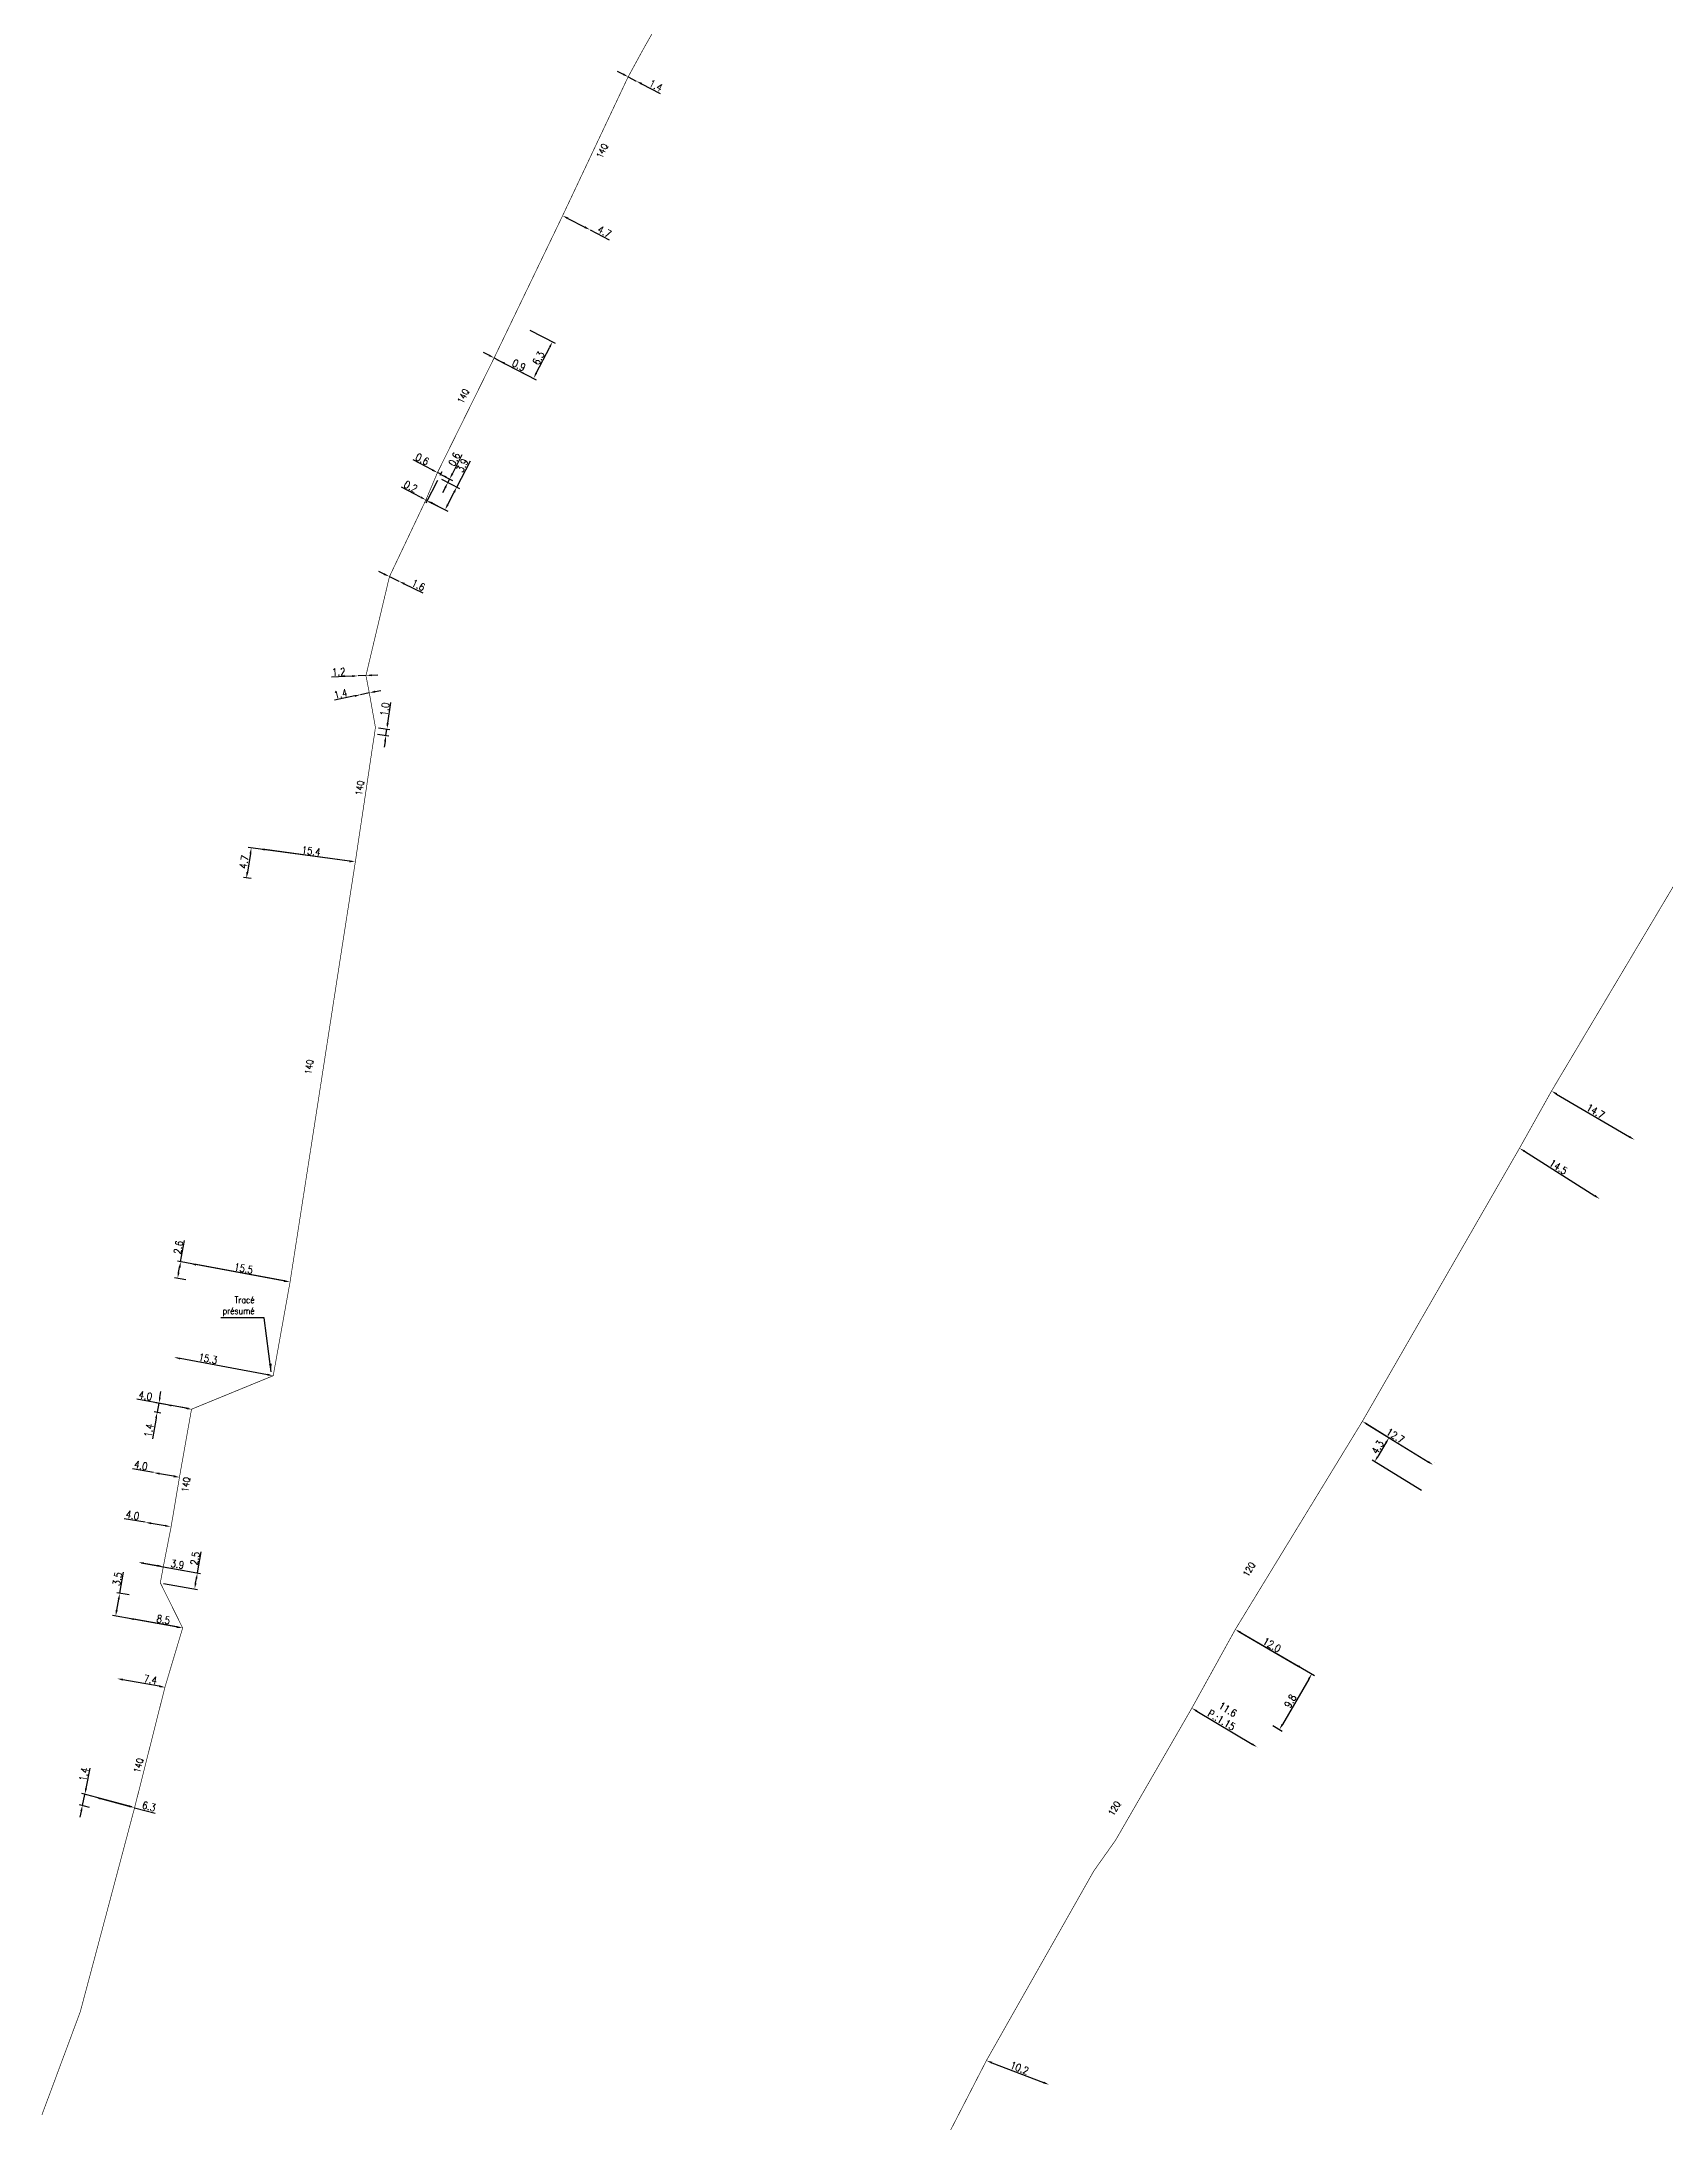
# Model space of a CAD drawing. Header units: millimetres. Extents: x 185000 to 186003, y 127000 to 128000.
# Drawn here: x 185000 to 185247.2, y 127181.4 to 127498.2 of the extents above; entities that cross this region are included whole.
import ezdxf
from ezdxf.enums import TextEntityAlignment as Align

# ---------------------------------------------------------------- set-up
doc = ezdxf.new("R2010")
doc.units = ezdxf.units.MM
doc.linetypes.add('S_ST', pattern=[14, 8, -1.5, 0, -1.5, 0, -1.5, 0, -1.5])
doc.layers.add('S_100', color=5, linetype='CONTINUOUS')
doc.styles.get("Standard").update_dxf_attribs({"font": 'romans.shx', "width": 0.85})
doc.dimstyles.get("Standard").update_dxf_attribs({"dimtxt": 1.5, "dimasz": 1.2, "dimexe": 0.625, "dimexo": 0.625, "dimgap": 0.25, "dimtad": 1, "dimdec": 1, "dimzin": 0, "dimdsep": 46, "dimtxsty": 'Standard', "dimcen": -0.5, "dimadec": 0, "dimazin": 0, "dimtfac": 1, "dimtdec": 1, "dimtmove": 0, "dimatfit": 3, "dimfxl": 0, "dimtolj": 1, "dimtzin": 0, "dimarcsym": 0})

# ---------------------------------------------------------------- blocks, each defined once
blk = doc.blocks.new('*D3')
at = {"layer": 'S_100', "color": 0, "linetype": 'Continuous', "lineweight": -2, "ltscale": 0.5, "transparency": 16777216}
for p, q in [((185031.74, 127374.56), (185031.29, 127371.75)), ((185047.25, 127373.35), (185031.42, 127375.52)), ((185031.85, 127370.77), (185030.68, 127370.93))]:
    blk.add_line(p, q, dxfattribs=at)
at = {"layer": 'S_100', "color": 0, "linetype": 'Continuous', "ltscale": 0.5, "transparency": 16777216}
for points in [[(185031.6, 127374.59), (185031.89, 127374.54), (185031.89, 127375.45)], [(185031.14, 127371.77), (185031.44, 127371.73), (185031.15, 127370.86)]]:
    blk.add_solid(points, dxfattribs=at)
at = {"layer": 'S_100', "color": 0, "linetype": 'Continuous', "ltscale": 0.5, "transparency": 16777216, "insert": (185030.78, 127373.28), "char_height": 1.125, "attachment_point": 5, "rotation": 80.8733}
blk.add_mtext('\\A1;4.7', dxfattribs=at)
blk = doc.blocks.new('*D4')
at = {"layer": 'S_100', "color": 0, "linetype": 'Continuous', "lineweight": -2, "ltscale": 0.5, "transparency": 16777216}
for p, q in [((185033.11, 127375.76), (185033.11, 127375.76)), ((185046.83, 127373.41), (185033.94, 127375.17)), ((185047.66, 127372.82), (185047.66, 127372.82))]:
    blk.add_line(p, q, dxfattribs=at)
at = {"layer": 'S_100', "color": 0, "linetype": 'Continuous', "ltscale": 0.5, "transparency": 16777216}
for points in [[(185033.96, 127375.32), (185033.92, 127375.02), (185033.05, 127375.29)], [(185046.85, 127373.56), (185046.81, 127373.26), (185047.72, 127373.28)]]:
    blk.add_solid(points, dxfattribs=at)
at = {"layer": 'S_100', "color": 0, "linetype": 'Continuous', "ltscale": 0.5, "transparency": 16777216, "insert": (185041, 127374.96), "char_height": 1.125, "attachment_point": 5, "rotation": 352.2001}
blk.add_mtext('\\A1;15.4', dxfattribs=at)
blk = doc.blocks.new('*D5')
at = {"layer": 'S_100', "color": 0, "linetype": 'Continuous', "lineweight": -2, "ltscale": 0.5, "transparency": 16777216}
for p, q in [((185052.66, 127394.43), (185053.11, 127397.55)), ((185051.25, 127393.72), (185052.99, 127393.47)), ((185052.39, 127392.55), (185052.53, 127393.54)), ((185051.11, 127392.73), (185052.85, 127392.48)), ((185052.26, 127391.66), (185052.13, 127390.77))]:
    blk.add_line(p, q, dxfattribs=at)
at = {"layer": 'S_100', "color": 0, "linetype": 'Continuous', "ltscale": 0.5, "transparency": 16777216}
for points in [[(185052.51, 127394.45), (185052.81, 127394.41), (185052.53, 127393.54)], [(185052.11, 127391.68), (185052.41, 127391.63), (185052.39, 127392.55)]]:
    blk.add_solid(points, dxfattribs=at)
at = {"layer": 'S_100', "color": 0, "linetype": 'Continuous', "ltscale": 0.5, "transparency": 16777216, "insert": (185052.21, 127396.55), "char_height": 1.125, "attachment_point": 5, "rotation": 81.7737}
blk.add_mtext('\\A1;1.0', dxfattribs=at)
blk = doc.blocks.new('*D6')
at = {"layer": 'S_100', "color": 0, "linetype": 'Continuous', "lineweight": -2, "ltscale": 0.5, "transparency": 16777216}
for p, q in [((185047.65, 127398.57), (185044.53, 127397.91)), ((185049.85, 127399.04), (185048.53, 127398.76)), ((185049.95, 127398.59), (185049.95, 127398.58)), ((185050.73, 127399.23), (185051.61, 127399.42))]:
    blk.add_line(p, q, dxfattribs=at)
at = {"layer": 'S_100', "color": 0, "linetype": 'Continuous', "ltscale": 0.5, "transparency": 16777216}
for points in [[(185047.62, 127398.72), (185047.68, 127398.43), (185048.53, 127398.76)], [(185050.7, 127399.38), (185050.76, 127399.08), (185049.85, 127399.04)]]:
    blk.add_solid(points, dxfattribs=at)
at = {"layer": 'S_100', "color": 0, "linetype": 'Continuous', "ltscale": 0.5, "transparency": 16777216, "insert": (185045.49, 127398.88), "char_height": 1.125, "attachment_point": 5, "rotation": 12.0469}
blk.add_mtext('\\A1;1.4', dxfattribs=at)
blk = doc.blocks.new('*D7')
at = {"layer": 'S_100', "color": 0, "linetype": 'Continuous', "lineweight": -2, "ltscale": 0.5, "transparency": 16777216}
for p, q in [((185047.24, 127401.59), (185044.11, 127401.44)), ((185049.34, 127401.69), (185048.14, 127401.63)), ((185050.24, 127401.73), (185051.14, 127401.77))]:
    blk.add_line(p, q, dxfattribs=at)
at = {"layer": 'S_100', "color": 0, "linetype": 'Continuous', "ltscale": 0.5, "transparency": 16777216}
for points in [[(185047.24, 127401.74), (185047.25, 127401.44), (185048.14, 127401.63)], [(185050.23, 127401.88), (185050.25, 127401.58), (185049.34, 127401.69)]]:
    blk.add_solid(points, dxfattribs=at)
at = {"layer": 'S_100', "color": 0, "linetype": 'Continuous', "ltscale": 0.5, "transparency": 16777216, "insert": (185045.19, 127402.24), "char_height": 1.125, "attachment_point": 5, "rotation": 2.7598}
blk.add_mtext('\\A1;1.2', dxfattribs=at)
blk = doc.blocks.new('*D8')
at = {"layer": 'S_100', "color": 0, "linetype": 'Continuous', "lineweight": -2, "ltscale": 0.5, "transparency": 16777216}
for p, q in [((185052.11, 127417.13), (185051.3, 127417.52)), ((185052.92, 127416.74), (185054.36, 127416.04)), ((185055.18, 127415.65), (185058.01, 127414.29))]:
    blk.add_line(p, q, dxfattribs=at)
at = {"layer": 'S_100', "color": 0, "linetype": 'Continuous', "ltscale": 0.5, "transparency": 16777216}
for points in [[(185052.18, 127417.26), (185052.05, 127416.99), (185052.92, 127416.74)], [(185055.24, 127415.79), (185055.11, 127415.52), (185054.36, 127416.04)]]:
    blk.add_solid(points, dxfattribs=at)
at = {"layer": 'S_100', "color": 0, "linetype": 'Continuous', "ltscale": 0.5, "transparency": 16777216, "insert": (185057.32, 127415.45), "char_height": 1.125, "attachment_point": 5, "rotation": 334.2807}
blk.add_mtext('\\A1;1.6', dxfattribs=at)
blk = doc.blocks.new('*D9')
at = {"layer": 'S_100', "color": 0, "linetype": 'Continuous', "lineweight": -2, "ltscale": 0.5, "transparency": 16777216}
for p, q in [((185059.43, 127432.99), (185056.52, 127434.5)), ((185060.72, 127432.32), (185060.23, 127432.58)), ((185060.66, 127432.21), (185060.93, 127432.74)), ((185061.52, 127431.91), (185062.32, 127431.49))]:
    blk.add_line(p, q, dxfattribs=at)
at = {"layer": 'S_100', "color": 0, "linetype": 'Continuous', "ltscale": 0.5, "transparency": 16777216}
for points in [[(185059.5, 127433.13), (185059.36, 127432.86), (185060.23, 127432.58)], [(185061.59, 127432.04), (185061.45, 127431.78), (185060.72, 127432.32)]]:
    blk.add_solid(points, dxfattribs=at)
at = {"layer": 'S_100', "color": 0, "linetype": 'Continuous', "ltscale": 0.5, "transparency": 16777216, "insert": (185057.92, 127434.62), "char_height": 1.125, "attachment_point": 5, "rotation": 332.5317}
blk.add_mtext('\\A1;0.6', dxfattribs=at)
blk = doc.blocks.new('*D10')
at = {"layer": 'S_100', "color": 0, "linetype": 'Continuous', "lineweight": -2, "ltscale": 0.5, "transparency": 16777216}
for p, q in [((185062.51, 127432.41), (185064.01, 127435.32)), ((185060.65, 127432.36), (185062.51, 127431.39)), ((185060.86, 127431.57), (185062.23, 127430.86)), ((185061.82, 127431.08), (185062.09, 127431.61)), ((185061.4, 127430.28), (185060.99, 127429.48))]:
    blk.add_line(p, q, dxfattribs=at)
at = {"layer": 'S_100', "color": 0, "linetype": 'Continuous', "ltscale": 0.5, "transparency": 16777216}
for points in [[(185062.37, 127432.48), (185062.64, 127432.34), (185062.09, 127431.61)], [(185061.27, 127430.35), (185061.54, 127430.21), (185061.82, 127431.08)]]:
    blk.add_solid(points, dxfattribs=at)
at = {"layer": 'S_100', "color": 0, "linetype": 'Continuous', "ltscale": 0.5, "transparency": 16777216, "insert": (185062.8, 127434.61), "char_height": 1.125, "attachment_point": 5, "rotation": 62.6648}
blk.add_mtext('\\A1;0.6', dxfattribs=at)
blk = doc.blocks.new('*D11')
at = {"layer": 'S_100', "color": 0, "linetype": 'Continuous', "lineweight": -2, "ltscale": 0.5, "transparency": 16777216}
for p, q in [((185060.23, 127431.37), (185058.44, 127427.91)), ((185057.67, 127428.83), (185054.76, 127430.34)), ((185058.65, 127428.33), (185058.47, 127428.42)), ((185059.45, 127427.91), (185060.25, 127427.5))]:
    blk.add_line(p, q, dxfattribs=at)
at = {"layer": 'S_100', "color": 0, "linetype": 'Continuous', "ltscale": 0.5, "transparency": 16777216}
for points in [[(185057.74, 127428.96), (185057.61, 127428.7), (185058.47, 127428.42)], [(185059.52, 127428.05), (185059.38, 127427.78), (185058.65, 127428.33)]]:
    blk.add_solid(points, dxfattribs=at)
at = {"layer": 'S_100', "color": 0, "linetype": 'Continuous', "ltscale": 0.5, "transparency": 16777216, "insert": (185056.16, 127430.46), "char_height": 1.125, "attachment_point": 5, "rotation": 332.6708}
blk.add_mtext('\\A1;0.2', dxfattribs=at)
blk = doc.blocks.new('*D12')
at = {"layer": 'S_100', "color": 0, "linetype": 'Continuous', "lineweight": -2, "ltscale": 0.5, "transparency": 16777216}
for p, q in [((185060.86, 127431.58), (185063.59, 127430.16)), ((185063.18, 127430.38), (185065.24, 127434.37)), ((185058.89, 127428.2), (185061.8, 127426.7)), ((185061.8, 127427.71), (185062.76, 127429.58))]:
    blk.add_line(p, q, dxfattribs=at)
at = {"layer": 'S_100', "color": 0, "linetype": 'Continuous', "ltscale": 0.5, "transparency": 16777216}
for points in [[(185062.63, 127429.65), (185062.9, 127429.51), (185063.18, 127430.38)], [(185061.67, 127427.78), (185061.93, 127427.64), (185061.39, 127426.91)]]:
    blk.add_solid(points, dxfattribs=at)
at = {"layer": 'S_100', "color": 0, "linetype": 'Continuous', "ltscale": 0.5, "transparency": 16777216, "insert": (185064.03, 127433.67), "char_height": 1.125, "attachment_point": 5, "rotation": 62.6708}
blk.add_mtext('\\A1;3.9', dxfattribs=at)
blk = doc.blocks.new('*D13')
at = {"layer": 'S_100', "color": 0, "linetype": 'Continuous', "lineweight": -2, "ltscale": 0.5, "transparency": 16777216}
for p, q in [((185074.32, 127454.25), (185078.15, 127452.27)), ((185075.28, 127447.73), (185077.32, 127451.69)), ((185069.28, 127449.82), (185075.28, 127446.72))]:
    blk.add_line(p, q, dxfattribs=at)
at = {"layer": 'S_100', "color": 0, "linetype": 'Continuous', "ltscale": 0.5, "transparency": 16777216}
for points in [[(185077.19, 127451.76), (185077.46, 127451.62), (185077.74, 127452.49)], [(185075.15, 127447.8), (185075.41, 127447.67), (185074.87, 127446.94)]]:
    blk.add_solid(points, dxfattribs=at)
at = {"layer": 'S_100', "color": 0, "linetype": 'Continuous', "ltscale": 0.5, "transparency": 16777216, "insert": (185075.61, 127450.01), "char_height": 1.125, "attachment_point": 5, "rotation": 62.6708}
blk.add_mtext('\\A1;6.3', dxfattribs=at)
blk = doc.blocks.new('*D14')
at = {"layer": 'S_100', "color": 0, "linetype": 'Continuous', "lineweight": -2, "ltscale": 0.5, "transparency": 16777216}
for p, q in [((185068.06, 127450.45), (185067.26, 127450.86)), ((185068.86, 127450.04), (185069.66, 127449.62)), ((185070.46, 127449.21), (185073.33, 127447.73))]:
    blk.add_line(p, q, dxfattribs=at)
at = {"layer": 'S_100', "color": 0, "linetype": 'Continuous', "ltscale": 0.5, "transparency": 16777216}
for points in [[(185068.13, 127450.58), (185067.99, 127450.32), (185068.86, 127450.04)], [(185070.53, 127449.34), (185070.39, 127449.08), (185069.66, 127449.62)]]:
    blk.add_solid(points, dxfattribs=at)
at = {"layer": 'S_100', "color": 0, "linetype": 'Continuous', "ltscale": 0.5, "transparency": 16777216, "insert": (185072.64, 127448.93), "char_height": 1.125, "attachment_point": 5, "rotation": 332.6708}
blk.add_mtext('\\A1;0.9', dxfattribs=at)
blk = doc.blocks.new('*D15')
at = {"layer": 'S_100', "color": 0, "linetype": 'Continuous', "lineweight": -2, "ltscale": 0.5, "transparency": 16777216}
for p, q in [((185080.09, 127471.29), (185082.66, 127469.96)), ((185083.46, 127469.54), (185086.38, 127468.04))]:
    blk.add_line(p, q, dxfattribs=at)
at = {"layer": 'S_100', "color": 0, "linetype": 'Continuous', "ltscale": 0.5, "transparency": 16777216}
for points in [[(185080.16, 127471.42), (185080.02, 127471.15), (185079.29, 127471.7)], [(185082.73, 127470.09), (185082.59, 127469.82), (185083.46, 127469.54)]]:
    blk.add_solid(points, dxfattribs=at)
at = {"layer": 'S_100', "color": 0, "linetype": 'Continuous', "ltscale": 0.5, "transparency": 16777216, "insert": (185085.66, 127469.25), "char_height": 1.125, "attachment_point": 5, "rotation": 332.6708}
blk.add_mtext('\\A1;4.7', dxfattribs=at)
blk = doc.blocks.new('*D16')
at = {"layer": 'S_100', "color": 0, "linetype": 'Continuous', "lineweight": -2, "ltscale": 0.5, "transparency": 16777216}
for p, q in [((185088.47, 127493.26), (185087.67, 127493.67)), ((185089.27, 127492.84), (185090.51, 127492.2)), ((185091.31, 127491.78), (185094.14, 127490.31))]:
    blk.add_line(p, q, dxfattribs=at)
at = {"layer": 'S_100', "color": 0, "linetype": 'Continuous', "ltscale": 0.5, "transparency": 16777216}
for points in [[(185088.54, 127493.39), (185088.4, 127493.12), (185089.27, 127492.84)], [(185091.38, 127491.92), (185091.24, 127491.65), (185090.51, 127492.2)]]:
    blk.add_solid(points, dxfattribs=at)
at = {"layer": 'S_100', "color": 0, "linetype": 'Continuous', "ltscale": 0.5, "transparency": 16777216, "insert": (185093.47, 127491.51), "char_height": 1.125, "attachment_point": 5, "rotation": 332.556}
blk.add_mtext('\\A1;1.4', dxfattribs=at)
blk = doc.blocks.new('*D21')
at = {"layer": 'S_100', "color": 0, "linetype": 'Continuous', "lineweight": -2, "ltscale": 0.5, "transparency": 16777216}
for p, q in [((185021.12, 127312.42), (185021.72, 127315.64)), ((185037.29, 127309.42), (185020.66, 127312.5)), ((185020.82, 127310.79), (185020.96, 127311.53)), ((185021.89, 127309.68), (185020.2, 127309.99))]:
    blk.add_line(p, q, dxfattribs=at)
at = {"layer": 'S_100', "color": 0, "linetype": 'Continuous', "ltscale": 0.5, "transparency": 16777216}
for points in [[(185020.81, 127311.56), (185021.11, 127311.5), (185021.12, 127312.42)], [(185020.68, 127310.82), (185020.97, 127310.77), (185020.66, 127309.91)]]:
    blk.add_solid(points, dxfattribs=at)
at = {"layer": 'S_100', "color": 0, "linetype": 'Continuous', "ltscale": 0.5, "transparency": 16777216, "insert": (185020.77, 127314.61), "char_height": 1.125, "attachment_point": 5, "rotation": 79.5155}
blk.add_mtext('\\A1;2.6', dxfattribs=at)
blk = doc.blocks.new('*D22')
at = {"layer": 'S_100', "color": 0, "linetype": 'Continuous', "lineweight": -2, "ltscale": 0.5, "transparency": 16777216}
for p, q in [((185022.67, 127312.61), (185022.67, 127312.61)), ((185036.89, 127309.5), (185023.47, 127311.98)), ((185037.86, 127309.8), (185037.86, 127309.8))]:
    blk.add_line(p, q, dxfattribs=at)
at = {"layer": 'S_100', "color": 0, "linetype": 'Continuous', "ltscale": 0.5, "transparency": 16777216}
for points in [[(185023.5, 127312.13), (185023.44, 127311.83), (185022.58, 127312.15)], [(185036.92, 127309.65), (185036.86, 127309.35), (185037.78, 127309.33)]]:
    blk.add_solid(points, dxfattribs=at)
at = {"layer": 'S_100', "color": 0, "linetype": 'Continuous', "ltscale": 0.5, "transparency": 16777216, "insert": (185030.72, 127311.4), "char_height": 1.125, "attachment_point": 5, "rotation": 349.5155}
blk.add_mtext('\\A1;15.5', dxfattribs=at)
blk = doc.blocks.new('*D23')
at = {"layer": 'S_100', "color": 0, "linetype": 'Continuous', "lineweight": -2, "ltscale": 0.5, "transparency": 16777216}
for p, q in [((185017.96, 127291.76), (185018.12, 127292.65)), ((185018.13, 127289.39), (185017.09, 127289.58)), ((185022.32, 127290.06), (185017.34, 127290.96)), ((185017.8, 127290.87), (185017.55, 127289.5)), ((185017.39, 127288.61), (185016.82, 127285.47))]:
    blk.add_line(p, q, dxfattribs=at)
at = {"layer": 'S_100', "color": 0, "linetype": 'Continuous', "ltscale": 0.5, "transparency": 16777216}
for points in [[(185017.24, 127288.64), (185017.54, 127288.58), (185017.55, 127289.5)], [(185017.81, 127291.79), (185018.11, 127291.73), (185017.8, 127290.87)]]:
    blk.add_solid(points, dxfattribs=at)
at = {"layer": 'S_100', "color": 0, "linetype": 'Continuous', "ltscale": 0.5, "transparency": 16777216, "insert": (185016.29, 127286.73), "char_height": 1.125, "attachment_point": 5, "rotation": 79.7338}
blk.add_mtext('\\A1;1.4', dxfattribs=at)
blk = doc.blocks.new('*D24')
at = {"layer": 'S_100', "color": 0, "linetype": 'Continuous', "lineweight": -2, "ltscale": 0.5, "transparency": 16777216}
for p, q in [((185018.85, 127290.68), (185014.45, 127291.48)), ((185021.9, 127290.13), (185019.73, 127290.52))]:
    blk.add_line(p, q, dxfattribs=at)
at = {"layer": 'S_100', "color": 0, "linetype": 'Continuous', "ltscale": 0.5, "transparency": 16777216}
for points in [[(185019.76, 127290.67), (185019.71, 127290.38), (185018.85, 127290.68)], [(185021.93, 127290.28), (185021.87, 127289.98), (185022.78, 127289.97)]]:
    blk.add_solid(points, dxfattribs=at)
at = {"layer": 'S_100', "color": 0, "linetype": 'Continuous', "ltscale": 0.5, "transparency": 16777216, "insert": (185015.76, 127292.01), "char_height": 1.125, "attachment_point": 5, "rotation": 349.7338}
blk.add_mtext('\\A1;4.0', dxfattribs=at)
blk = doc.blocks.new('*D25')
at = {"layer": 'S_100', "color": 0, "linetype": 'Continuous', "lineweight": -2, "ltscale": 0.5, "transparency": 16777216}
for p, q in [((185017, 127280.31), (185013.77, 127280.88)), ((185020.05, 127279.77), (185017.89, 127280.15))]:
    blk.add_line(p, q, dxfattribs=at)
at = {"layer": 'S_100', "color": 0, "linetype": 'Continuous', "ltscale": 0.5, "transparency": 16777216}
for points in [[(185017.91, 127280.3), (185017.86, 127280.01), (185017, 127280.31)], [(185020.08, 127279.92), (185020.03, 127279.62), (185020.94, 127279.61)]]:
    blk.add_solid(points, dxfattribs=at)
at = {"layer": 'S_100', "color": 0, "linetype": 'Continuous', "ltscale": 0.5, "transparency": 16777216, "insert": (185015.07, 127281.41), "char_height": 1.125, "attachment_point": 5, "rotation": 349.9521}
blk.add_mtext('\\A1;4.0', dxfattribs=at)
blk = doc.blocks.new('*D26')
at = {"layer": 'S_100', "color": 0, "linetype": 'Continuous', "lineweight": -2, "ltscale": 0.5, "transparency": 16777216}
for p, q in [((185015.73, 127272.75), (185012.5, 127273.3)), ((185018.79, 127272.22), (185016.62, 127272.59))]:
    blk.add_line(p, q, dxfattribs=at)
at = {"layer": 'S_100', "color": 0, "linetype": 'Continuous', "ltscale": 0.5, "transparency": 16777216}
for points in [[(185016.64, 127272.74), (185016.59, 127272.45), (185015.73, 127272.75)], [(185018.81, 127272.37), (185018.76, 127272.08), (185019.67, 127272.07)]]:
    blk.add_solid(points, dxfattribs=at)
at = {"layer": 'S_100', "color": 0, "linetype": 'Continuous', "ltscale": 0.5, "transparency": 16777216, "insert": (185013.8, 127273.84), "char_height": 1.125, "attachment_point": 5, "rotation": 350.2862}
blk.add_mtext('\\A1;4.0', dxfattribs=at)
blk = doc.blocks.new('*D27')
at = {"layer": 'S_100', "color": 0, "linetype": 'Continuous', "lineweight": -2, "ltscale": 0.5, "transparency": 16777216}
for p, q in [((185015.1, 127266.6), (185024.15, 127264.97)), ((185023.69, 127265.05), (185024.27, 127268.28)), ((185018.5, 127263.45), (185023.7, 127262.51)), ((185023.4, 127263.48), (185023.53, 127264.17))]:
    blk.add_line(p, q, dxfattribs=at)
at = {"layer": 'S_100', "color": 0, "linetype": 'Continuous', "ltscale": 0.5, "transparency": 16777216}
for points in [[(185023.25, 127263.51), (185023.55, 127263.45), (185023.24, 127262.59)], [(185023.38, 127264.2), (185023.67, 127264.14), (185023.69, 127265.05)]]:
    blk.add_solid(points, dxfattribs=at)
at = {"layer": 'S_100', "color": 0, "linetype": 'Continuous', "ltscale": 0.5, "transparency": 16777216, "insert": (185023.32, 127267.24), "char_height": 1.125, "attachment_point": 5, "rotation": 79.7881}
blk.add_mtext('\\A1;2.5', dxfattribs=at)
blk = doc.blocks.new('*D28')
at = {"layer": 'S_100', "color": 0, "linetype": 'Continuous', "lineweight": -2, "ltscale": 0.5, "transparency": 16777216}
for p, q in [((185015.53, 127266.52), (185017.59, 127266.15)), ((185018.48, 127265.99), (185021.66, 127265.42))]:
    blk.add_line(p, q, dxfattribs=at)
at = {"layer": 'S_100', "color": 0, "linetype": 'Continuous', "ltscale": 0.5, "transparency": 16777216}
for points in [[(185015.55, 127266.67), (185015.5, 127266.38), (185014.64, 127266.68)], [(185017.62, 127266.3), (185017.57, 127266), (185018.48, 127265.99)]]:
    blk.add_solid(points, dxfattribs=at)
at = {"layer": 'S_100', "color": 0, "linetype": 'Continuous', "ltscale": 0.5, "transparency": 16777216, "insert": (185020.64, 127266.36), "char_height": 1.125, "attachment_point": 5, "rotation": 349.7881}
blk.add_mtext('\\A1;3.9', dxfattribs=at)
blk = doc.blocks.new('*D29')
at = {"layer": 'S_100', "color": 0, "linetype": 'Continuous', "lineweight": -2, "ltscale": 0.5, "transparency": 16777216}
for p, q in [((185011.85, 127261.94), (185012.43, 127265.17)), ((185013.26, 127261.69), (185011.39, 127262.02)), ((185011.39, 127259.38), (185011.69, 127261.05)), ((185020.97, 127256.74), (185010.77, 127258.58))]:
    blk.add_line(p, q, dxfattribs=at)
at = {"layer": 'S_100', "color": 0, "linetype": 'Continuous', "ltscale": 0.5, "transparency": 16777216}
for points in [[(185011.55, 127261.08), (185011.84, 127261.03), (185011.85, 127261.94)], [(185011.24, 127259.41), (185011.54, 127259.35), (185011.23, 127258.49)]]:
    blk.add_solid(points, dxfattribs=at)
at = {"layer": 'S_100', "color": 0, "linetype": 'Continuous', "ltscale": 0.5, "transparency": 16777216, "insert": (185011.49, 127264.13), "char_height": 1.125, "attachment_point": 5, "rotation": 79.7881}
blk.add_mtext('\\A1;3.5', dxfattribs=at)
blk = doc.blocks.new('*D30')
at = {"layer": 'S_100', "color": 0, "linetype": 'Continuous', "lineweight": -2, "ltscale": 0.5, "transparency": 16777216}
blk.add_line((185020.55, 127256.82), (185013.99, 127258), dxfattribs=at)
at = {"layer": 'S_100', "color": 0, "linetype": 'Continuous', "ltscale": 0.5, "transparency": 16777216}
for points in [[(185014.02, 127258.15), (185013.96, 127257.85), (185013.1, 127258.16)], [(185020.57, 127256.96), (185020.52, 127256.67), (185021.43, 127256.66)]]:
    blk.add_solid(points, dxfattribs=at)
at = {"layer": 'S_100', "color": 0, "linetype": 'Continuous', "ltscale": 0.5, "transparency": 16777216, "insert": (185018.49, 127257.95), "char_height": 1.125, "attachment_point": 5, "rotation": 349.7881}
blk.add_mtext('\\A1;8.5', dxfattribs=at)
blk = doc.blocks.new('*D31')
at = {"layer": 'S_100', "color": 0, "linetype": 'Continuous', "lineweight": -2, "ltscale": 0.5, "transparency": 16777216}
blk.add_line((185017.84, 127247.8), (185012.33, 127248.79), dxfattribs=at)
at = {"layer": 'S_100', "color": 0, "linetype": 'Continuous', "ltscale": 0.5, "transparency": 16777216}
for points in [[(185012.36, 127248.94), (185012.3, 127248.64), (185011.44, 127248.95)], [(185017.87, 127247.94), (185017.82, 127247.65), (185018.73, 127247.64)]]:
    blk.add_solid(points, dxfattribs=at)
at = {"layer": 'S_100', "color": 0, "linetype": 'Continuous', "ltscale": 0.5, "transparency": 16777216, "insert": (185016.52, 127248.8), "char_height": 1.125, "attachment_point": 5, "rotation": 349.7881}
blk.add_mtext('\\A1;7.4', dxfattribs=at)
blk = doc.blocks.new('*D32')
at = {"layer": 'S_100', "color": 0, "linetype": 'Continuous', "lineweight": -2, "ltscale": 0.5, "transparency": 16777216}
for p, q in [((185006.71, 127232.21), (185007.36, 127235.33)), ((185007.23, 127229.35), (185005.71, 127229.75)), ((185005.97, 127228.75), (185005.79, 127227.87)), ((185013.67, 127229.42), (185006.07, 127231.45)), ((185006.16, 127229.63), (185006.52, 127231.33))]:
    blk.add_line(p, q, dxfattribs=at)
at = {"layer": 'S_100', "color": 0, "linetype": 'Continuous', "ltscale": 0.5, "transparency": 16777216}
for points in [[(185006.56, 127232.24), (185006.85, 127232.18), (185006.52, 127231.33)], [(185005.83, 127228.78), (185006.12, 127228.72), (185006.16, 127229.63)]]:
    blk.add_solid(points, dxfattribs=at)
at = {"layer": 'S_100', "color": 0, "linetype": 'Continuous', "ltscale": 0.5, "transparency": 16777216, "insert": (185006.39, 127234.36), "char_height": 1.125, "attachment_point": 5, "rotation": 78.0589}
blk.add_mtext('\\A1;1.4', dxfattribs=at)
blk = doc.blocks.new('*D33')
at = {"layer": 'S_100', "color": 0, "linetype": 'Continuous', "lineweight": -2, "ltscale": 0.5, "transparency": 16777216}
for p, q in [((185008.91, 127230.69), (185013.24, 127229.53)), ((185014.11, 127229.3), (185017.23, 127228.46))]:
    blk.add_line(p, q, dxfattribs=at)
at = {"layer": 'S_100', "color": 0, "linetype": 'Continuous', "ltscale": 0.5, "transparency": 16777216}
for points in [[(185008.95, 127230.83), (185008.88, 127230.54), (185008.04, 127230.92)], [(185013.28, 127229.68), (185013.2, 127229.39), (185014.11, 127229.3)]]:
    blk.add_solid(points, dxfattribs=at)
at = {"layer": 'S_100', "color": 0, "linetype": 'Continuous', "ltscale": 0.5, "transparency": 16777216, "insert": (185016.3, 127229.49), "char_height": 1.125, "attachment_point": 5, "rotation": 345.0307}
blk.add_mtext('\\A1;6.3', dxfattribs=at)
blk = doc.blocks.new('*D98')
at = {"layer": 'S_100', "color": 0, "linetype": 'Continuous', "lineweight": -2, "ltscale": 0.5, "transparency": 16777216}
blk.add_line((185230.66, 127337.96), (185241.74, 127331.45), dxfattribs=at)
at = {"layer": 'S_100', "color": 0, "linetype": 'Continuous', "ltscale": 0.5, "transparency": 16777216}
for points in [[(185230.73, 127338.09), (185230.58, 127337.83), (185229.88, 127338.42)], [(185241.81, 127331.58), (185241.66, 127331.32), (185242.51, 127331)]]:
    blk.add_solid(points, dxfattribs=at)
at = {"layer": 'S_100', "color": 0, "linetype": 'Continuous', "ltscale": 0.5, "transparency": 16777216, "insert": (185236.58, 127335.35), "char_height": 1.125, "attachment_point": 5, "rotation": 329.5602}
blk.add_mtext('\\A1;14.7', dxfattribs=at)
blk = doc.blocks.new('*D99')
at = {"layer": 'S_100', "color": 0, "linetype": 'Continuous', "lineweight": -2, "ltscale": 0.5, "transparency": 16777216}
blk.add_line((185225.77, 127329.24), (185236.46, 127322.48), dxfattribs=at)
at = {"layer": 'S_100', "color": 0, "linetype": 'Continuous', "ltscale": 0.5, "transparency": 16777216}
for points in [[(185225.85, 127329.36), (185225.69, 127329.11), (185225.01, 127329.72)], [(185236.54, 127322.6), (185236.38, 127322.35), (185237.22, 127321.99)]]:
    blk.add_solid(points, dxfattribs=at)
at = {"layer": 'S_100', "color": 0, "linetype": 'Continuous', "ltscale": 0.5, "transparency": 16777216, "insert": (185230.93, 127326.86), "char_height": 1.125, "attachment_point": 5, "rotation": 327.6861}
blk.add_mtext('\\A1;14.5', dxfattribs=at)
blk = doc.blocks.new('*D100')
at = {"layer": 'S_100', "color": 0, "linetype": 'Continuous', "lineweight": -2, "ltscale": 0.5, "transparency": 16777216}
for p, q in [((185201.48, 127287.88), (185205.53, 127285.39)), ((185204.67, 127284.86), (185203.41, 127282.76)), ((185210.07, 127277.61), (185202.55, 127282.23))]:
    blk.add_line(p, q, dxfattribs=at)
at = {"layer": 'S_100', "color": 0, "linetype": 'Continuous', "ltscale": 0.5, "transparency": 16777216}
for points in [[(185204.54, 127284.94), (185204.8, 127284.78), (185205.13, 127285.63)], [(185203.29, 127282.83), (185203.54, 127282.68), (185202.95, 127281.98)]]:
    blk.add_solid(points, dxfattribs=at)
at = {"layer": 'S_100', "color": 0, "linetype": 'Continuous', "ltscale": 0.5, "transparency": 16777216, "insert": (185203.4, 127284.19), "char_height": 1.125, "attachment_point": 5, "rotation": 59.1018}
blk.add_mtext('\\A1;4.3', dxfattribs=at)
blk = doc.blocks.new('*D101')
at = {"layer": 'S_100', "color": 0, "linetype": 'Continuous', "lineweight": -2, "ltscale": 0.5, "transparency": 16777216}
for p, q in [((185201.84, 127287.65), (185211.09, 127281.97)), ((185212.1, 127281.9), (185212.1, 127281.9))]:
    blk.add_line(p, q, dxfattribs=at)
at = {"layer": 'S_100', "color": 0, "linetype": 'Continuous', "ltscale": 0.5, "transparency": 16777216}
for points in [[(185201.92, 127287.78), (185201.77, 127287.53), (185201.08, 127288.13)], [(185211.17, 127282.1), (185211.01, 127281.84), (185211.85, 127281.5)]]:
    blk.add_solid(points, dxfattribs=at)
at = {"layer": 'S_100', "color": 0, "linetype": 'Continuous', "ltscale": 0.5, "transparency": 16777216, "insert": (185206.1, 127285.92), "char_height": 1.125, "attachment_point": 5, "rotation": 328.4145}
blk.add_mtext('\\A1;12.7', dxfattribs=at)
blk = doc.blocks.new('*D102')
at = {"layer": 'S_100', "color": 0, "linetype": 'Continuous', "lineweight": -2, "ltscale": 0.5, "transparency": 16777216}
for p, q in [((185182.13, 127256.21), (185193.78, 127249.44)), ((185192.92, 127248.89), (185188.9, 127241.98)), ((185187.43, 127241.79), (185188.85, 127240.97))]:
    blk.add_line(p, q, dxfattribs=at)
at = {"layer": 'S_100', "color": 0, "linetype": 'Continuous', "ltscale": 0.5, "transparency": 16777216}
for points in [[(185192.79, 127248.97), (185193.05, 127248.82), (185193.37, 127249.67)], [(185188.77, 127242.05), (185189.03, 127241.9), (185188.45, 127241.2)]]:
    blk.add_solid(points, dxfattribs=at)
at = {"layer": 'S_100', "color": 0, "linetype": 'Continuous', "ltscale": 0.5, "transparency": 16777216, "insert": (185190.1, 127245.53), "char_height": 1.125, "attachment_point": 5, "rotation": 59.817}
blk.add_mtext('\\A1;9.8', dxfattribs=at)
blk = doc.blocks.new('*D103')
at = {"layer": 'S_100', "color": 0, "linetype": 'Continuous', "lineweight": -2, "ltscale": 0.5, "transparency": 16777216}
blk.add_line((185182.5, 127255.99), (185191.32, 127250.86), dxfattribs=at)
at = {"layer": 'S_100', "color": 0, "linetype": 'Continuous', "ltscale": 0.5, "transparency": 16777216}
for points in [[(185182.58, 127256.12), (185182.43, 127255.86), (185181.73, 127256.44)], [(185191.4, 127250.99), (185191.25, 127250.73), (185192.1, 127250.41)]]:
    blk.add_solid(points, dxfattribs=at)
at = {"layer": 'S_100', "color": 0, "linetype": 'Continuous', "ltscale": 0.5, "transparency": 16777216, "insert": (185187.29, 127254.08), "char_height": 1.125, "attachment_point": 5, "rotation": 329.817}
blk.add_mtext('\\A1;12.0', dxfattribs=at)
blk = doc.blocks.new('*D104')
at = {"layer": 'S_100', "color": 0, "linetype": 'Continuous', "lineweight": -2, "ltscale": 0.5, "transparency": 16777216}
blk.add_line((185175.88, 127244), (185184.29, 127238.97), dxfattribs=at)
at = {"layer": 'S_100', "color": 0, "linetype": 'Continuous', "ltscale": 0.5, "transparency": 16777216}
for points in [[(185175.96, 127244.13), (185175.8, 127243.87), (185175.11, 127244.46)], [(185184.37, 127239.1), (185184.22, 127238.85), (185185.06, 127238.51)]]:
    blk.add_solid(points, dxfattribs=at)
at = {"layer": 'S_100', "color": 0, "linetype": 'Continuous', "ltscale": 0.5, "transparency": 16777216, "insert": (185180.1, 127243.45), "char_height": 1.125, "attachment_point": 5, "rotation": 329.1311}
blk.add_mtext('\\A1;11.6\\PP.:1.15', dxfattribs=at)
blk = doc.blocks.new('*D105')
at = {"layer": 'S_100', "color": 0, "linetype": 'Continuous', "lineweight": -2, "ltscale": 0.5, "transparency": 16777216}
blk.add_line((185144.66, 127190.47), (185152.52, 127187.45), dxfattribs=at)
at = {"layer": 'S_100', "color": 0, "linetype": 'Continuous', "ltscale": 0.5, "transparency": 16777216}
for points in [[(185144.72, 127190.61), (185144.61, 127190.33), (185143.82, 127190.79)], [(185152.58, 127187.59), (185152.47, 127187.31), (185153.36, 127187.13)]]:
    blk.add_solid(points, dxfattribs=at)
at = {"layer": 'S_100', "color": 0, "linetype": 'Continuous', "ltscale": 0.5, "transparency": 16777216, "insert": (185148.86, 127189.66), "char_height": 1.125, "attachment_point": 5, "rotation": 338.9834}
blk.add_mtext('\\A1;10.2', dxfattribs=at)
blk = doc.blocks.new('*D186')
at = {"layer": 'S_100', "color": 0, "linetype": 'Continuous', "lineweight": -2, "ltscale": 0.5, "transparency": 16777216}
blk.add_line((185034.33, 127295.23), (185021.06, 127297.69), dxfattribs=at)
at = {"layer": 'S_100', "color": 0, "linetype": 'Continuous', "ltscale": 0.5, "transparency": 16777216}
for points in [[(185021.09, 127297.84), (185021.03, 127297.54), (185020.18, 127297.85)], [(185034.36, 127295.38), (185034.31, 127295.09), (185035.22, 127295.07)]]:
    blk.add_solid(points, dxfattribs=at)
at = {"layer": 'S_100', "color": 0, "linetype": 'Continuous', "ltscale": 0.5, "transparency": 16777216, "insert": (185025.29, 127297.67), "char_height": 1.125, "attachment_point": 5, "rotation": 349.5155}
blk.add_mtext('\\A1;15.3', dxfattribs=at)

msp = doc.modelspace()

# ---------------------------------------------------------------- linework, layer by layer
at = {"layer": 'S_100', "linetype": 'S_ST', "ltscale": 0.5, "flags": 128}
msp.add_lwpolyline([(185000, 127182.54, 0.1, 0.1, 0), (185005.84, 127198.23, 0.1, 0.1, 0), (185010, 127213.84, 0.1, 0.1, 0), (185014.11, 127229.3, 0.1, 0.1, 0), (185018.73, 127247.64, 0.1, 0.1, 0), (185021.43, 127256.66, 0.1, 0.1, 0), (185018.03, 127263.53, 0.1, 0.1, 0), (185018.48, 127265.99, 0.1, 0.1, 0), (185019.67, 127272.07, 0.1, 0.1, 0), (185020.94, 127279.61, 0.1, 0.1, 0), (185022.78, 127289.97, 0.1, 0.1, 0), (185035.22, 127295.07, 0.1, 0.1, 0), (185037.78, 127309.33, 0.1, 0.1, 0), (185042.1, 127337.1, 0.1, 0.1, 0), (185045.42, 127358.51, 0.1, 0.1, 0), (185047.72, 127373.28, 0.1, 0.1, 0), (185048.33, 127377.39, 0.1, 0.1, 0), (185048.81, 127380.56, 0.1, 0.1, 0), (185049.3, 127383.83, 0.1, 0.1, 0), (185049.81, 127387.27, 0.1, 0.1, 0), (185050.36, 127390.96, 0.1, 0.1, 0), (185050.65, 127392.8, 0.1, 0.1, 0), (185050.78, 127393.79, 0.1, 0.1, 0), (185049.85, 127399.04, 0.1, 0.1, 0), (185049.36, 127401.58, 0.1, 0.1, -0.214737), (185049.37, 127401.79, 0.1, 0.1, 0), (185052.92, 127416.74, 0.1, 0.1, 0), (185058.47, 127428.42, 0.1, 0.1, 0), (185060.23, 127432.58, 0.1, 0.1, 0), (185068.86, 127450.04, 0.1, 0.1, 0), (185079.29, 127471.7, 0.1, 0.1, 0), (185089.27, 127492.84, 0.1, 0.1, 0), (185089.27, 127492.84, 0.1, 0.1, 0), (185091.58, 127497.07, 0.1, 0.1, 0), (185095.71, 127504.34, 0.1, 0.1, 0), (185101.65, 127516.3, 0.1, 0.1, 0), (185103.59, 127519.81, 0.1, 0.1, 0), (185106.18, 127524.27, 0.1, 0.1, 0), (185108.33, 127527.92, 0.1, 0.1, 0), (185109.59, 127530.04, 0.1, 0.1, 0), (185113.06, 127534.4, 0.1, 0.1, 0), (185127.15, 127552.09, 0.1, 0.1, 0), (185152.39, 127582.39, 0.1, 0.1, 0), (185171.4, 127604.88, 0.1, 0.1, 0), (185181.36, 127617.68, 0.1, 0.1, 0), (185196.7, 127636.1, 0.1, 0.1, 0), (185200.83, 127639.44, 0.1, 0.1, 0), (185203.07, 127641.63, 0.1, 0.1, 0), (185216.93, 127659.17, 0.1, 0.1, 0), (185231.78, 127677.4, 0.1, 0.1, -0.407988), (185232.47, 127677.48, 0.1, 0.1, 0), (185238.6, 127672.7, 0.1, 0.1, 0), (185253.28, 127660.88, 0.1, 0.1, 0), (185263.43, 127653.64, 0.1, 0.1, 0), (185269.12, 127649.58, 0.1, 0.1, 0), (185277.05, 127643.93, 0.1, 0.1, 0), (185282.84, 127639.8, 0.1, 0.1, 0), (185289.82, 127634.82, 0.1, 0.1, 0), (185298.35, 127628.74, 0.1, 0.1, 0), (185303.4, 127625.14, 0.1, 0.1, 0), (185307.32, 127622.34, 0.1, 0.1, 0), (185317.01, 127615.43, 0.1, 0.1, 0), (185324.92, 127609.79, 0.1, 0.1, 0), (185331.28, 127605.26, 0.1, 0.1, 0), (185342.49, 127597.26, 0.1, 0.1, 0), (185351.51, 127590.83, 0.1, 0.1, 0), (185367.32, 127579.56, 0.1, 0.1, -0.077057), (185367.38, 127579.51, 0.1, 0.1, 0), (185368.39, 127578.52, 0, 0, 0)], format="xyseb", dxfattribs=at)
at = {"layer": 'S_100', "linetype": 'S_ST', "ltscale": 0.5, "const_width": 0.1, "flags": 128}
msp.add_lwpolyline([(185368.39, 127578.52), (185368.74, 127577.86, 0.077108), (185368.83, 127577.74), (185375.61, 127571.12, -0.413259), (185375.62, 127570.42), (185373.98, 127568.73), (185367.4, 127561.09), (185351.06, 127541.01), (185336.7, 127521.05), (185329.5, 127508.76), (185310.41, 127477.06), (185278.63, 127421.26), (185260.84, 127390.42), (185229.88, 127338.42), (185225.01, 127329.72), (185201.08, 127288.13), (185181.73, 127256.44), (185175.11, 127244.46), (185163.5, 127224.36), (185160.17, 127219.65), (185143.82, 127190.79), (185138.27, 127180.01), (185133.22, 127168.86), (185125.1, 127146.13), (185121.32, 127136.84), (185118, 127129.82), (185112.58, 127118.32), (185108.74, 127107.98), (185105.84, 127100.14), (185102.99, 127092.47), (185098.3, 127078.41), (185098.3, 127078.41), (185095.34, 127068.86), (185095.01, 127067.7), (185091.82, 127056.85), (185088.29, 127045.19), (185085.52, 127035.22), (185082.64, 127019.74), (185081.48, 127009.61), (185080.42, 127000)], format="xyb", dxfattribs=at)

# ---------------------------------------------------------------- texts
at = {"layer": 'S_100', "linetype": 'S_ST', "ltscale": 0.5, "width": 0.85}
for s, rotation, p in [('14Q', 64.723, (185085.35, 127481.55)), ('14Q', 63.6944, (185064.2, 127444.21)), ('14Q', 81.1673, (185048.45, 127384.56)), ('14Q', 81.1673, (185040.73, 127342.09)), ('14Q', 81.1673, (185021.96, 127278.5)), ('12Q', 58.5835, (185183.86, 127265.56)), ('14Q', 75.8992, (185014.75, 127235.73)), ('12Q', 59.508, (185163.36, 127229.16))]:
    msp.add_text(s, height=1, rotation=rotation, dxfattribs=at).set_placement(p, align=Align.MIDDLE)
at = {"layer": 'S_100', "linetype": 'Continuous', "insert": (185032.39, 127305.62), "char_height": 1, "attachment_point": 6}
msp.add_mtext('Tracé\\Pprésumé', dxfattribs=at)

# ---------------------------------------------------------------- dimensions: what is measured, and where the dimension line sits
at = {"layer": 'S_100', "linetype": 'Continuous', "ltscale": 0.5}
for base, p1, p2, angle, picture, middle in [((185090.51, 127492.2), (185089.27, 127492.84), (185090.51, 127492.2), 152.556, '*D16', (185093.13, 127490.84)), ((185083.46, 127469.54), (185079.29, 127471.7), (185083.46, 127469.54), 152.6708, '*D15', (185085.32, 127468.58)), ((185069.66, 127449.62), (185068.86, 127450.04), (185069.66, 127449.62), 152.6708, '*D14', (185072.3, 127448.26)), ((185063.18, 127430.38), (185058.47, 127428.42), (185060.44, 127431.79), 242.6708, '*D12', (185064.7, 127433.33)), ((185061.82, 127431.08), (185060.23, 127432.58), (185060.44, 127431.79), 62.6648, '*D10', (185063.47, 127434.27)), ((185058.65, 127428.33), (185058.47, 127428.42), (185060.44, 127431.79), 152.6708, '*D11', (185055.82, 127429.79)), ((185054.36, 127416.04), (185052.92, 127416.74), (185054.36, 127416.04), 154.2807, '*D8', (185057, 127414.78)), ((185048.14, 127401.63), (185049.34, 127401.69), (185048.14, 127401.63), 2.7598, '*D7', (185045.23, 127401.49)), ((185048.5282, 127398.7603), (185049.8482, 127399.0438), (185048.5282, 127398.7603), 12.0469, '*D6', (185045.6493, 127398.1459)), ((185052.39, 127392.55), (185050.78, 127393.79), (185050.65, 127392.8), 81.7737, '*D5', (185052.95, 127396.44)), ((185242.51, 127331), (185229.88, 127338.42), (185242.51, 127331), 149.5602, '*D98', (185236.2, 127334.71)), ((185237.22, 127321.99), (185225.01, 127329.72), (185237.22, 127321.99), 147.6861, '*D99', (185230.53, 127326.23)), ((185022.58, 127312.15), (185037.78, 127309.33), (185022.58, 127312.15), 349.5155, '*D22', (185030.59, 127310.67)), ((185020.18, 127297.85), (185035.22, 127295.07), (185020.18, 127297.85), 349.5155, '*D186', (185025.15, 127296.93)), ((185018.85, 127290.68), (185022.78, 127289.97), (185018.85, 127290.68), 349.7338, '*D24', (185015.62, 127291.27)), ((185017.55, 127289.5), (185022.78, 127289.97), (185018.59, 127289.31), 79.7338, '*D23', (185017.03, 127286.6)), ((185211.85, 127281.5), (185201.08, 127288.13), (185211.85, 127281.5), 148.4145, '*D101', (185205.71, 127285.28)), ((185017, 127280.31), (185020.94, 127279.61), (185017, 127280.31), 349.9521, '*D25', (185014.94, 127280.68)), ((185015.73, 127272.75), (185019.67, 127272.07), (185015.73, 127272.75), 350.2862, '*D26', (185013.67, 127273.1)), ((185023.69, 127265.05), (185018.03, 127263.53), (185014.64, 127266.68), 259.7881, '*D27', (185024.06, 127267.11)), ((185014.64, 127266.68), (185018.48, 127265.99), (185014.64, 127266.68), 349.7881, '*D28', (185020.51, 127265.63)), ((185011.23, 127258.49), (185013.72, 127261.6), (185021.43, 127256.66), 79.7881, '*D29', (185012.22, 127264)), ((185013.1, 127258.16), (185021.43, 127256.66), (185013.1, 127258.16), 349.7881, '*D30', (185018.36, 127257.21)), ((185188.45, 127241.2), (185181.73, 127256.44), (185187.03, 127242.03), 59.817, '*D102', (185190.75, 127245.16)), ((185192.1, 127250.41), (185181.73, 127256.44), (185192.1, 127250.41), 149.817, '*D103', (185186.91, 127253.43)), ((185011.44, 127248.95), (185018.73, 127247.64), (185011.44, 127248.95), 349.7881, '*D31', (185016.39, 127248.06)), ((185008.04, 127230.92), (185014.11, 127229.3), (185008.04, 127230.92), 345.0307, '*D33', (185016.11, 127228.76))]:
    dim = msp.add_linear_dim(base=base, p1=p1, p2=p2, angle=angle, dimstyle='Standard', override={"dimscale": 0.75}, dxfattribs=at)
    dim.commit()
    dim.dimension.update_dxf_attribs({"geometry": picture, "text_midpoint": middle, "dimtype": 160})
for base, p1, p2, angle, text, picture, middle in [((185077.74, 127452.49), (185068.86, 127450.04), (185073.91, 127454.47), 242.6708, '6.3', '*D13', (185076.28, 127449.67)), ((185060.72, 127432.32), (185060.23, 127432.58), (185060.44, 127431.79), 152.5317, '0.6', '*D9', (185057.58, 127433.96)), ((185031.15, 127370.86), (185047.72, 127373.28), (185032.31, 127370.7), 80.8733, '4.7', '*D3', (185031.52, 127373.16)), ((185033.05, 127375.29), (185047.72, 127373.28), (185033.05, 127375.29), 352.2001, '15.4', '*D4', (185040.89, 127374.22)), ((185020.66, 127309.91), (185037.75, 127309.34), (185022.35, 127309.6), 79.5155, '2.6', '*D21', (185021.5, 127314.47)), ((185202.95, 127281.98), (185201.08, 127288.13), (185210.47, 127277.36), 59.1018, '4.3', '*D100', (185204.04, 127283.81)), ((185185.06, 127238.51), (185175.11, 127244.46), (185185.06, 127238.51), 149.1311, '<>\\PP.:1.15', '*D104', (185179.23, 127242)), ((185006.16, 127229.63), (185014.12, 127229.3), (185007.69, 127229.23), 78.0589, '1.4', '*D32', (185007.13, 127234.21))]:
    dim = msp.add_linear_dim(base=base, p1=p1, p2=p2, angle=angle, text=text, dimstyle='Standard', override={"dimscale": 0.75}, dxfattribs=at)
    dim.commit()
    dim.dimension.update_dxf_attribs({"geometry": picture, "text_midpoint": middle, "dimtype": 160})
dim = msp.add_linear_dim(base=(185153.36, 127187.13), p1=(185143.82, 127190.79), p2=(185153.36, 127187.13), angle=158.9834, dimstyle='Standard', override={"dimscale": 0.75}, dxfattribs=at)
dim.commit()
dim.dimension.update_dxf_attribs({"geometry": '*D105', "text_midpoint": (185148.86, 127189.66)})

# ---------------------------------------------------------------- leaders
at = {"layer": 'S_100', "linetype": 'Continuous', "annotation_type": 0, "has_hookline": 1, "hookline_direction": 1, "text_width": 5.14}
msp.add_leader([(185034.93, 127295.68), (185033.84, 127303.87), (185032.64, 127303.87)], dimstyle='Standard', dxfattribs=at)

doc.saveas('drawing.dxf')
